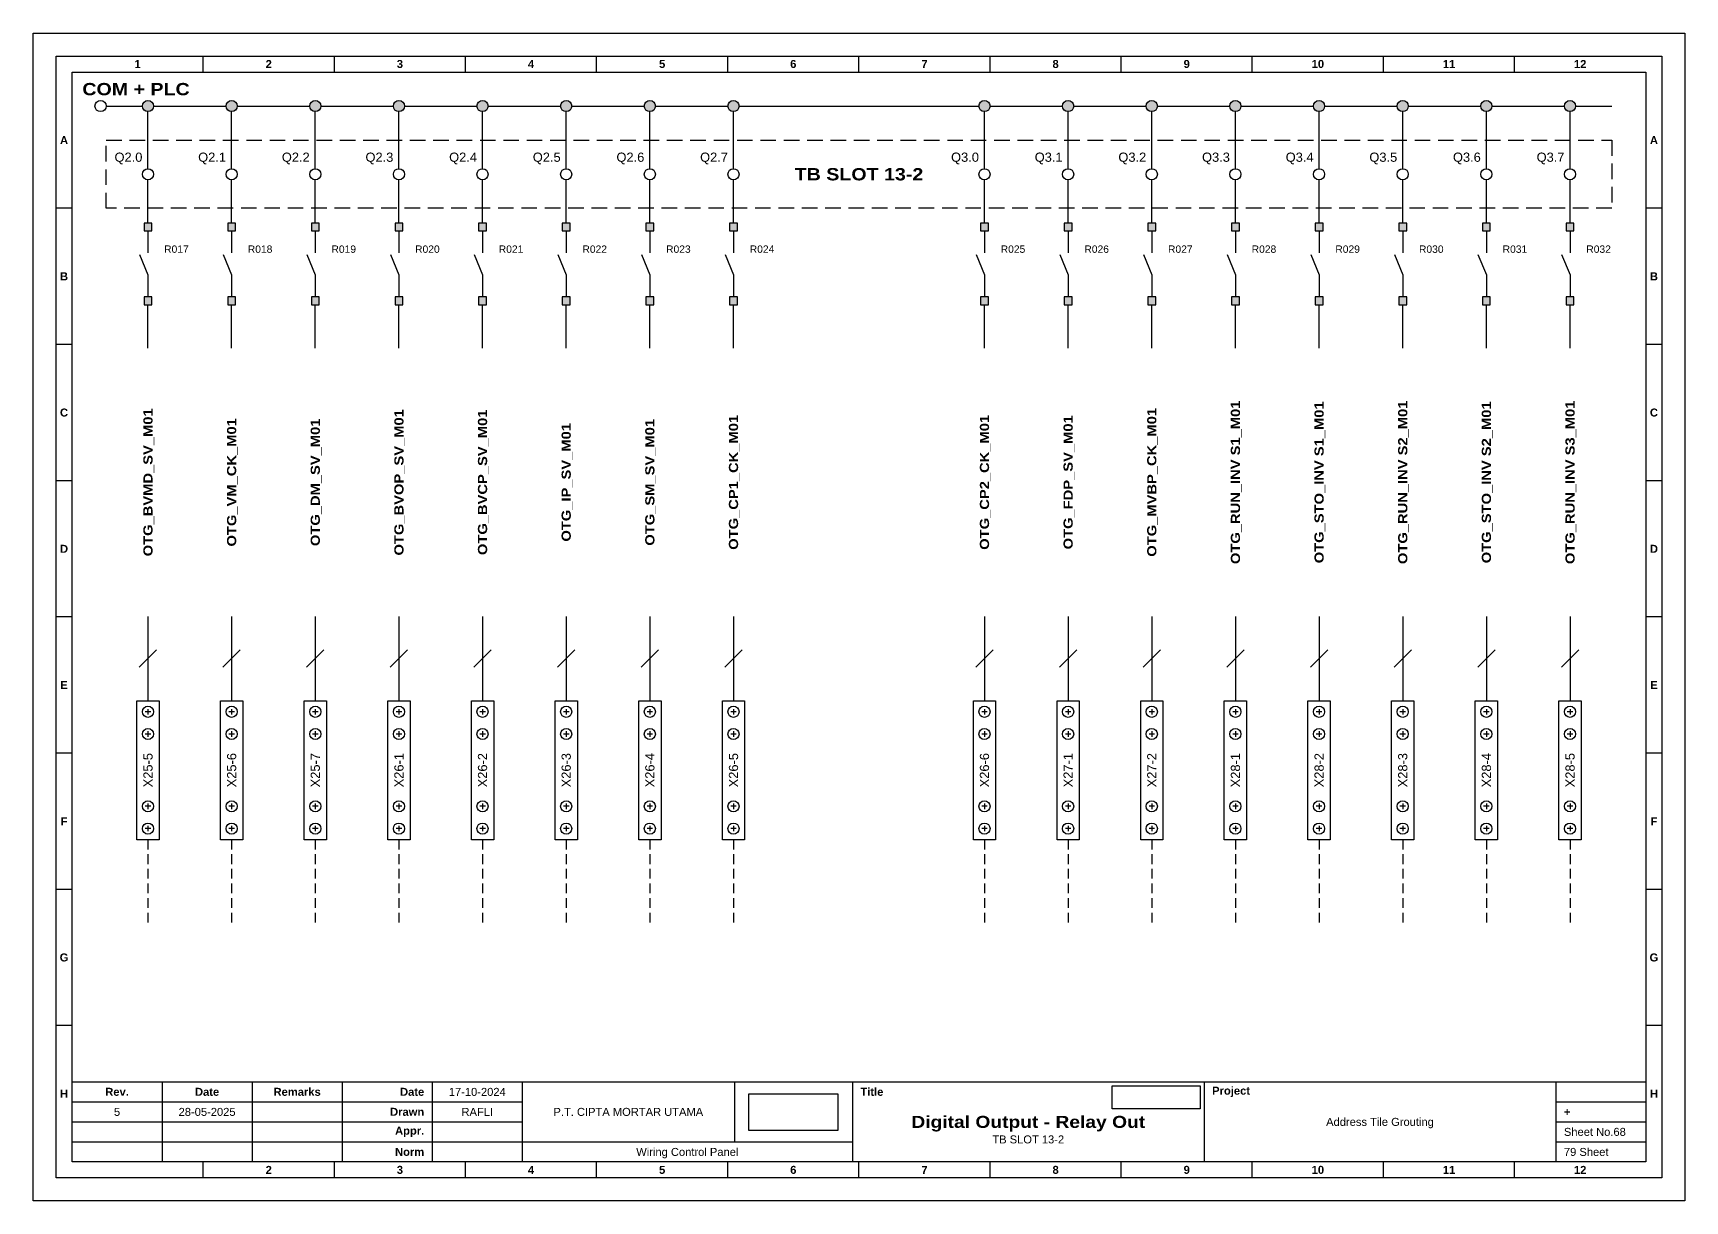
# Model space of a CAD drawing. Header units: millimetres. Extents: x 1512 to 2711, y 1342 to 1994.
# Drawn here: x 1822.1 to 2091.4, y 1803.4 to 1993.8 of the extents above; entities that cross this region are included whole.
import ezdxf
from ezdxf.enums import TextEntityAlignment as Align

# ---------------------------------------------------------------- set-up
doc = ezdxf.new("R2010")
doc.units = ezdxf.units.MM
doc.linetypes.add('HIDDEN', pattern=[9.525, 6.35, -3.175])
doc.styles.add('Bold', font='ariblk.ttf', dxfattribs={"height": 25.4})
doc.styles.get("Standard").update_dxf_attribs({"font": 'arial.ttf'})
picture_1 = doc.add_image_def('image1.png', size_in_pixel=(2048, 847))
picture_2 = doc.add_image_def('image2.png', size_in_pixel=(2092, 542))

# ---------------------------------------------------------------- blocks, each defined once
blk = doc.blocks.new('KOP MU PROJECT')
at = {"color": 6, "ltscale": 50}
for p, q in [((27.74, 184.05), (27.74, 186.66)), ((49.13, 184.05), (49.13, 186.66)), ((70.51, 184.05), (70.51, 186.66)), ((91.89, 184.05), (91.89, 186.66)), ((113.27, 184.05), (113.27, 186.66)), ((134.66, 184.05), (134.66, 186.66)), ((156.04, 184.05), (156.04, 186.66)), ((177.42, 184.05), (177.42, 186.66)), ((198.8, 184.05), (198.8, 186.66)), ((220.19, 184.05), (220.19, 186.66)), ((241.57, 184.05), (241.57, 186.66)), ((6.36, 161.84), (3.75, 161.84)), ((265.59, 161.84), (262.98, 161.84)), ((6.36, 139.63), (3.75, 139.63)), ((265.59, 139.63), (262.98, 139.63)), ((6.36, 117.42), (3.75, 117.42)), ((265.59, 117.42), (262.98, 117.42)), ((6.36, 95.22), (3.75, 95.22)), ((265.59, 95.22), (262.98, 95.22)), ((6.36, 73.01), (3.75, 73.01)), ((265.59, 73.01), (262.98, 73.01)), ((6.36, 50.8), (3.75, 50.8)), ((265.59, 50.8), (262.98, 50.8)), ((6.36, 28.59), (3.75, 28.59)), ((265.59, 28.59), (262.98, 28.59)), ((27.74, 3.75), (27.74, 6.36)), ((49.13, 3.75), (49.13, 6.36)), ((70.51, 3.75), (70.51, 6.36)), ((91.89, 3.75), (91.89, 6.36)), ((113.27, 3.75), (113.27, 6.36)), ((134.66, 3.75), (134.66, 6.36)), ((156.04, 3.75), (156.04, 6.36)), ((177.42, 3.75), (177.42, 6.36)), ((198.8, 3.75), (198.8, 6.36)), ((220.19, 3.75), (220.19, 6.36)), ((241.57, 3.75), (241.57, 6.36))]:
    blk.add_line(p, q, dxfattribs=at)
at = {"ltscale": 50}
for p, q in [((6.36, 19.41), (262.98, 19.41)), ((21.04, 19.41), (21.04, 6.36)), ((35.72, 19.41), (35.72, 6.36)), ((50.41, 19.41), (50.41, 6.36)), ((65.09, 19.41), (65.09, 6.36)), ((79.77, 19.41), (79.77, 6.36)), ((114.35, 19.41), (114.35, 9.62)), ((133.6, 19.41), (133.6, 6.36)), ((190.95, 19.41), (190.95, 6.36)), ((248.3, 19.41), (248.3, 6.36)), ((6.36, 16.15), (79.77, 16.15)), ((248.3, 16.15), (262.98, 16.15)), ((6.36, 12.89), (79.77, 12.89)), ((248.3, 12.89), (262.98, 12.89)), ((6.36, 9.62), (133.6, 9.62)), ((248.3, 9.62), (262.98, 9.62))]:
    blk.add_line(p, q, dxfattribs=at)
at = {"color": 1, "ltscale": 50}
blk.add_lwpolyline([(269.34, 0), (0, 0), (0, 190.41), (269.34, 190.41)], close=True, dxfattribs=at)
at = {"color": 6, "ltscale": 50}
for points in [[(265.59, 3.75), (3.75, 3.75), (3.75, 186.66), (265.59, 186.66)], [(262.98, 6.36), (6.36, 6.36), (6.36, 184.05), (262.98, 184.05)]]:
    blk.add_lwpolyline(points, close=True, dxfattribs=at)
at = {"ltscale": 50, "char_height": 1.305, "attachment_point": 4}
for s, width, heights, insert in [('\\pxqc;{\\fArial|b1|i0|c0|p34;1}', 21.3825, [2.51], (6.36, 185.36)), ('\\pxqc;{\\fArial|b1|i0|c0|p34;2}', 21.3825, [2.51], (27.74, 185.36)), ('\\pxqc;{\\fArial|b1|i0|c0|p34;3}', 21.3825, [2.51], (49.13, 185.36)), ('\\pxqc;{\\fArial|b1|i0|c0|p34;4}', 21.3825, [2.51], (70.51, 185.36)), ('\\pxqc;{\\fArial|b1|i0|c0|p34;5}', 21.3825, [2.51], (91.89, 185.36)), ('\\pxqc;{\\fArial|b1|i0|c0|p34;6}', 21.3825, [2.51], (113.27, 185.36)), ('\\pxqc;{\\fArial|b1|i0|c0|p34;7}', 21.3825, [2.51], (134.66, 185.36)), ('\\pxqc;{\\fArial|b1|i0|c0|p34;8}', 21.3825, [2.51], (156.04, 185.36)), ('\\pxqc;{\\fArial|b1|i0|c0|p34;9}', 21.3825, [2.51], (177.42, 185.36)), ('\\pxqc;{\\fArial|b1|i0|c0|p34;10}', 21.3825, [2.51], (198.8, 185.36)), ('\\pxqc;{\\fArial|b1|i0|c0|p34;11}', 21.3825, [2.51], (220.19, 185.36)), ('\\pxqc;{\\fArial|b1|i0|c0|p34;12}', 21.3825, [2.51], (241.57, 185.36)), ('\\pxqc;{\\fArial|b1|i0|c0|p34;A}', 2.61, [2.51], (3.75, 172.95)), ('\\pxqc;{\\fArial|b1|i0|c0|p34;A}', 2.61, [2.51], (262.98, 172.95)), ('\\pxqc;{\\fArial|b1|i0|c0|p34;B}', 2.61, [2.51], (3.75, 150.74)), ('\\pxqc;{\\fArial|b1|i0|c0|p34;B}', 2.61, [2.51], (262.98, 150.74)), ('\\pxqc;{\\fArial|b1|i0|c0|p34;C}', 2.61, [2.51], (3.75, 128.53)), ('\\pxqc;{\\fArial|b1|i0|c0|p34;C}', 2.61, [2.51], (262.98, 128.53)), ('\\pxqc;{\\fArial|b1|i0|c0|p34;D}', 2.61, [2.51], (3.75, 106.32)), ('\\pxqc;{\\fArial|b1|i0|c0|p34;D}', 2.61, [2.51], (262.98, 106.32)), ('\\pxqc;{\\fArial|b1|i0|c0|p34;E}', 2.61, [2.51], (3.75, 84.11)), ('\\pxqc;{\\fArial|b1|i0|c0|p34;E}', 2.61, [2.51], (262.98, 84.11)), ('\\pxqc;{\\fArial|b1|i0|c0|p34;F}', 2.61, [2.51], (3.75, 61.9)), ('\\pxqc;{\\fArial|b1|i0|c0|p34;F}', 2.61, [2.51], (262.98, 61.9)), ('\\pxqc;{\\fArial|b1|i0|c0|p34;G}', 2.61, [2.51], (3.75, 39.69)), ('\\pxqc;{\\fArial|b1|i0|c0|p34;G}', 2.61, [2.51], (262.98, 39.69)), ('\\pxqc;{\\fArial|b1|i0|c0|p34;H}', 2.61, [2.51], (3.75, 17.47)), ('\\pxqc;{\\fArial|b1|i0|c0|p34;Rev.}', 14.6811, [2.88], (6.36, 17.78)), ('\\pxqc;{\\fArial|b1|i0|c0|p34;Date}', 14.6811, [2.88], (21.04, 17.78)), ('\\pxqc;{\\fArial|b1|i0|c0|p34;Remarks}', 14.6811, [2.88], (35.72, 17.78)), ('\\pxqr;{\\fArial|b1|i0|c0|p34;Date}', 13.3761, [2.88], (50.41, 17.78)), ('\\pxql;{\\fArial|b1|i0|c0|p34;Title}', 50.2419, [2.88], (134.9, 17.78)), ('\\pxql;{\\fArial|b1|i0|c0|p34;Project}', 50.2419, [2.88], (192.25, 17.78)), ('\\pxqc;{\\fArial|b1|i0|c0|p34;H}', 2.61, [2.51], (262.98, 17.47)), ('\\pxqr;{\\fArial|b1|i0|c0|p34;Drawn}', 13.3761, [2.88], (50.41, 14.52)), ('\\pxql;{\\fArial|b1|i0|c0|p34;+}', 14.6811, [2.88], (249.61, 14.52)), ('\\pxqr;{\\fArial|b1|i0|c0|p34;Appr.}', 13.3761, [2.88], (50.41, 11.26)), ('\\pxqr;{\\fArial|b1|i0|c0|p34;Norm}', 13.3761, [2.88], (50.41, 7.99)), ('\\pxqc;{\\fArial|b1|i0|c0|p34;2}', 21.3825, [2.51], (27.74, 5.06)), ('\\pxqc;{\\fArial|b1|i0|c0|p34;3}', 21.3825, [2.51], (49.13, 5.06)), ('\\pxqc;{\\fArial|b1|i0|c0|p34;4}', 21.3825, [2.51], (70.51, 5.06)), ('\\pxqc;{\\fArial|b1|i0|c0|p34;5}', 21.3825, [2.51], (91.89, 5.06)), ('\\pxqc;{\\fArial|b1|i0|c0|p34;6}', 21.3825, [2.51], (113.27, 5.06)), ('\\pxqc;{\\fArial|b1|i0|c0|p34;7}', 21.3825, [2.51], (134.66, 5.06)), ('\\pxqc;{\\fArial|b1|i0|c0|p34;8}', 21.3825, [2.51], (156.04, 5.06)), ('\\pxqc;{\\fArial|b1|i0|c0|p34;9}', 21.3825, [2.51], (177.42, 5.06)), ('\\pxqc;{\\fArial|b1|i0|c0|p34;10}', 21.3825, [2.51], (198.8, 5.06)), ('\\pxqc;{\\fArial|b1|i0|c0|p34;11}', 21.3825, [2.51], (220.19, 5.06)), ('\\pxqc;{\\fArial|b1|i0|c0|p34;12}', 21.3825, [2.51], (241.57, 5.06))]:
    blk.add_mtext_dynamic_manual_height_columns(s, width=width, gutter_width=0.0326, heights=heights, dxfattribs=dict(at, insert=insert))
at = {"ltscale": 50}
for tag, p in [('DATECREATED', (72.43, 17.78)), ('REV', (13.7, 14.52)), ('REVDATE', (28.38, 14.52)), ('REMARKS', (43.06, 14.52)), ('DRAWN', (72.43, 14.52)), ('COMPANY', (97.06, 14.52)), ('PROJECT', (219.62, 12.89)), ('APPR', (72.43, 11.26)), ('NORM', (72.43, 7.99)), ('DRAWINGCATEGORY', (106.68, 7.99)), ('DESCRIPTION', (162.27, 10.03))]:
    blk.add_attdef(tag, text='', height=1.3, dxfattribs=at).set_placement(p, align=Align.MIDDLE_CENTER)
at = {"ltscale": 50, "style": 'Bold'}
blk.add_attdef('TITLE', text='', height=1.96, dxfattribs=at).set_placement((162.27, 12.89), align=Align.MIDDLE_CENTER)
at = {"ltscale": 50}
for tag, p in [('SHEETNUMBER', (249.61, 11.26)), ('TOTALSHEET', (249.61, 7.99))]:
    blk.add_attdef(tag, text='', height=1.3, dxfattribs=at).set_placement(p, align=Align.MIDDLE_LEFT)
image = blk.add_image(picture_1, insert=(116.72, 11.48), size_in_units=(14.5, 6), dxfattribs=at)
image.dxf.flags = 15
image = blk.add_image(picture_2, insert=(175.94, 15.04), size_in_units=(14.36, 3.72), dxfattribs=at)
image.dxf.flags = 15

msp = doc.modelspace()

# ---------------------------------------------------------------- hatches: boundary and pattern name
at = {"true_color": 0x105689}
h = msp.add_hatch(color=146, dxfattribs=at)
h.dxf.hatch_style = 1
h.paths.add_polyline_path([(2073.59, 1981.86, 1), (2071.77, 1981.86, 1)])
h.paths.add_polyline_path([(2059.95, 1981.86, 1), (2058.13, 1981.86, 1)])
h.paths.add_polyline_path([(2046.31, 1981.86, 1), (2044.5, 1981.86, 1)])
h.paths.add_polyline_path([(2032.67, 1981.86, 1), (2030.86, 1981.86, 1)])
h.paths.add_polyline_path([(2019.03, 1981.86, 1), (2017.22, 1981.86, 1)])
h.paths.add_polyline_path([(2005.39, 1981.86, 1), (2003.58, 1981.86, 1)])
h.paths.add_polyline_path([(1991.75, 1981.86, 1), (1989.94, 1981.86, 1)])
h.paths.add_polyline_path([(1978.11, 1981.86, 1), (1976.3, 1981.86, 1)])
h.paths.add_polyline_path([(1937.19, 1981.86, 1), (1935.38, 1981.86, 1)])
h.paths.add_polyline_path([(1923.55, 1981.86, 1), (1921.74, 1981.86, 1)])
h.paths.add_polyline_path([(1909.91, 1981.86, 1), (1908.1, 1981.86, 1)])
h.paths.add_polyline_path([(1896.27, 1981.86, 1), (1894.46, 1981.86, 1)])
h.paths.add_polyline_path([(1882.63, 1981.86, 1), (1880.82, 1981.86, 1)])
h.paths.add_polyline_path([(1868.99, 1981.86, 1), (1867.18, 1981.86, 1)])
h.paths.add_polyline_path([(1855.35, 1981.86, 1), (1853.54, 1981.86, 1)])
h.paths.add_polyline_path([(1841.71, 1981.86, 1), (1839.9, 1981.86, 1)])
h = msp.add_hatch(color=256)
h.dxf.hatch_style = 1
h.paths.add_polyline_path([(1840.17, 1962.79), (1840.17, 1961.51), (1841.45, 1961.51), (1841.45, 1962.79)])
h.paths.add_polyline_path([(1840.17, 1949.46), (1841.45, 1949.46), (1841.45, 1950.74), (1840.17, 1950.74)])
h = msp.add_hatch(color=256)
h.dxf.hatch_style = 1
h.paths.add_polyline_path([(1853.81, 1962.79), (1853.81, 1961.51), (1855.09, 1961.51), (1855.09, 1962.79)])
h.paths.add_polyline_path([(1853.81, 1949.46), (1855.09, 1949.46), (1855.09, 1950.74), (1853.81, 1950.74)])
h = msp.add_hatch(color=256)
h.dxf.hatch_style = 1
h.paths.add_polyline_path([(1867.45, 1962.79), (1867.45, 1961.51), (1868.73, 1961.51), (1868.73, 1962.79)])
h.paths.add_polyline_path([(1867.45, 1949.46), (1868.73, 1949.46), (1868.73, 1950.74), (1867.45, 1950.74)])
h = msp.add_hatch(color=256)
h.dxf.hatch_style = 1
h.paths.add_polyline_path([(1881.09, 1962.79), (1881.09, 1961.51), (1882.37, 1961.51), (1882.37, 1962.79)])
h.paths.add_polyline_path([(1881.09, 1949.46), (1882.37, 1949.46), (1882.37, 1950.74), (1881.09, 1950.74)])
h = msp.add_hatch(color=256)
h.dxf.hatch_style = 1
h.paths.add_polyline_path([(1894.72, 1962.79), (1894.72, 1961.51), (1896, 1961.51), (1896, 1962.79)])
h.paths.add_polyline_path([(1894.72, 1949.46), (1896, 1949.46), (1896, 1950.74), (1894.72, 1950.74)])
h = msp.add_hatch(color=256)
h.dxf.hatch_style = 1
h.paths.add_polyline_path([(1908.36, 1962.79), (1908.36, 1961.51), (1909.64, 1961.51), (1909.64, 1962.79)])
h.paths.add_polyline_path([(1908.36, 1949.46), (1909.64, 1949.46), (1909.64, 1950.74), (1908.36, 1950.74)])
h = msp.add_hatch(color=256)
h.dxf.hatch_style = 1
h.paths.add_polyline_path([(1922, 1962.79), (1922, 1961.51), (1923.28, 1961.51), (1923.28, 1962.79)])
h.paths.add_polyline_path([(1922, 1949.46), (1923.28, 1949.46), (1923.28, 1950.74), (1922, 1950.74)])
h = msp.add_hatch(color=256)
h.dxf.hatch_style = 1
h.paths.add_polyline_path([(1935.64, 1962.79), (1935.64, 1961.51), (1936.92, 1961.51), (1936.92, 1962.79)])
h.paths.add_polyline_path([(1935.64, 1949.46), (1936.92, 1949.46), (1936.92, 1950.74), (1935.64, 1950.74)])
h = msp.add_hatch(color=256)
h.dxf.hatch_style = 1
h.paths.add_polyline_path([(1976.56, 1962.79), (1976.56, 1961.51), (1977.84, 1961.51), (1977.84, 1962.79)])
h.paths.add_polyline_path([(1976.56, 1949.46), (1977.84, 1949.46), (1977.84, 1950.74), (1976.56, 1950.74)])
h = msp.add_hatch(color=256)
h.dxf.hatch_style = 1
h.paths.add_polyline_path([(1990.2, 1962.79), (1990.2, 1961.51), (1991.48, 1961.51), (1991.48, 1962.79)])
h.paths.add_polyline_path([(1990.2, 1949.46), (1991.48, 1949.46), (1991.48, 1950.74), (1990.2, 1950.74)])
h = msp.add_hatch(color=256)
h.dxf.hatch_style = 1
h.paths.add_polyline_path([(2003.84, 1962.79), (2003.84, 1961.51), (2005.12, 1961.51), (2005.12, 1962.79)])
h.paths.add_polyline_path([(2003.84, 1949.46), (2005.12, 1949.46), (2005.12, 1950.74), (2003.84, 1950.74)])
h = msp.add_hatch(color=256)
h.dxf.hatch_style = 1
h.paths.add_polyline_path([(2017.48, 1962.79), (2017.48, 1961.51), (2018.76, 1961.51), (2018.76, 1962.79)])
h.paths.add_polyline_path([(2017.48, 1949.46), (2018.76, 1949.46), (2018.76, 1950.74), (2017.48, 1950.74)])
h = msp.add_hatch(color=256)
h.dxf.hatch_style = 1
h.paths.add_polyline_path([(2031.12, 1962.79), (2031.12, 1961.51), (2032.4, 1961.51), (2032.4, 1962.79)])
h.paths.add_polyline_path([(2031.12, 1949.46), (2032.4, 1949.46), (2032.4, 1950.74), (2031.12, 1950.74)])
h = msp.add_hatch(color=256)
h.dxf.hatch_style = 1
h.paths.add_polyline_path([(2044.76, 1962.79), (2044.76, 1961.51), (2046.04, 1961.51), (2046.04, 1962.79)])
h.paths.add_polyline_path([(2044.76, 1949.46), (2046.04, 1949.46), (2046.04, 1950.74), (2044.76, 1950.74)])
h = msp.add_hatch(color=256)
h.dxf.hatch_style = 1
h.paths.add_polyline_path([(2058.4, 1962.79), (2058.4, 1961.51), (2059.68, 1961.51), (2059.68, 1962.79)])
h.paths.add_polyline_path([(2058.4, 1949.46), (2059.68, 1949.46), (2059.68, 1950.74), (2058.4, 1950.74)])
h = msp.add_hatch(color=256)
h.dxf.hatch_style = 1
h.paths.add_polyline_path([(2072.04, 1962.79), (2072.04, 1961.51), (2073.32, 1961.51), (2073.32, 1962.79)])
h.paths.add_polyline_path([(2072.04, 1949.46), (2073.32, 1949.46), (2073.32, 1950.74), (2072.04, 1950.74)])

# ---------------------------------------------------------------- linework, layer by layer
at = {"color": 146, "true_color": 0x105689}
for p, q in [((1833.99, 1981.86), (1839.9, 1981.86)), ((1840.81, 1971.66), (1840.81, 1980.95)), ((1841.71, 1981.86), (1853.54, 1981.86)), ((1854.45, 1971.66), (1854.45, 1980.95)), ((1855.35, 1981.86), (1867.18, 1981.86)), ((1868.09, 1971.66), (1868.09, 1980.95)), ((1868.99, 1981.86), (1880.82, 1981.86)), ((1881.73, 1971.66), (1881.73, 1980.95)), ((1882.63, 1981.86), (1894.46, 1981.86)), ((1895.36, 1971.66), (1895.36, 1980.95)), ((1896.27, 1981.86), (1908.1, 1981.86)), ((1909, 1971.66), (1909, 1980.95)), ((1909.91, 1981.86), (1921.74, 1981.86)), ((1922.64, 1971.66), (1922.64, 1980.95)), ((1923.55, 1981.86), (1935.38, 1981.86)), ((1936.28, 1971.66), (1936.28, 1980.95)), ((1937.19, 1981.86), (1976.3, 1981.86)), ((1977.2, 1971.66), (1977.2, 1980.95)), ((1978.11, 1981.86), (1989.94, 1981.86)), ((1990.84, 1971.66), (1990.84, 1980.95)), ((1991.75, 1981.86), (2003.58, 1981.86)), ((2004.48, 1971.66), (2004.48, 1980.95)), ((2005.39, 1981.86), (2017.22, 1981.86)), ((2018.12, 1971.66), (2018.12, 1980.95)), ((2019.03, 1981.86), (2030.86, 1981.86)), ((2031.76, 1971.66), (2031.76, 1980.95)), ((2032.67, 1981.86), (2044.5, 1981.86)), ((2045.4, 1971.66), (2045.4, 1980.95)), ((2046.31, 1981.86), (2058.13, 1981.86)), ((2059.04, 1971.66), (2059.04, 1980.95)), ((2059.95, 1981.86), (2071.77, 1981.86)), ((2072.68, 1971.66), (2072.68, 1980.95)), ((2073.59, 1981.86), (2079.5, 1981.86)), ((1840.81, 1962.79), (1840.81, 1969.85)), ((1854.45, 1962.79), (1854.45, 1969.85)), ((1868.09, 1962.79), (1868.09, 1969.85)), ((1881.73, 1962.79), (1881.73, 1969.85)), ((1895.36, 1962.79), (1895.36, 1969.85)), ((1909, 1962.79), (1909, 1969.85)), ((1922.64, 1962.79), (1922.64, 1969.85)), ((1936.28, 1962.79), (1936.28, 1969.85)), ((1977.2, 1962.79), (1977.2, 1969.85)), ((1990.84, 1962.79), (1990.84, 1969.85)), ((2004.48, 1962.79), (2004.48, 1969.85)), ((2018.12, 1962.79), (2018.12, 1969.85)), ((2031.76, 1962.79), (2031.76, 1969.85)), ((2045.4, 1962.79), (2045.4, 1969.85)), ((2059.04, 1962.79), (2059.04, 1969.85)), ((2072.68, 1962.79), (2072.68, 1969.85)), ((1840.81, 1942.41), (1840.81, 1949.46)), ((1854.45, 1942.41), (1854.45, 1949.46)), ((1868.09, 1942.41), (1868.09, 1949.46)), ((1881.73, 1942.41), (1881.73, 1949.46)), ((1895.36, 1942.41), (1895.36, 1949.46)), ((1909, 1942.41), (1909, 1949.46)), ((1922.64, 1942.41), (1922.64, 1949.46)), ((1936.28, 1942.41), (1936.28, 1949.46)), ((1977.2, 1942.41), (1977.2, 1949.46)), ((1990.84, 1942.41), (1990.84, 1949.46)), ((2004.48, 1942.41), (2004.48, 1949.46)), ((2018.12, 1942.41), (2018.12, 1949.46)), ((2031.76, 1942.41), (2031.76, 1949.46)), ((2045.4, 1942.41), (2045.4, 1949.46)), ((2059.04, 1942.41), (2059.04, 1949.46)), ((2072.68, 1942.41), (2072.68, 1949.46)), ((1840.81, 1898.64), (1840.81, 1884.92)), ((1854.45, 1898.64), (1854.45, 1884.92)), ((1868.09, 1898.64), (1868.09, 1884.92)), ((1881.73, 1898.64), (1881.73, 1884.92)), ((1895.36, 1898.64), (1895.36, 1884.92)), ((1909, 1898.64), (1909, 1884.92)), ((1922.64, 1898.64), (1922.64, 1884.92)), ((1936.28, 1898.64), (1936.28, 1884.92)), ((1977.2, 1898.64), (1977.2, 1884.92)), ((1990.84, 1898.64), (1990.84, 1884.92)), ((2004.48, 1898.64), (2004.48, 1884.92)), ((2018.12, 1898.64), (2018.12, 1884.92)), ((2031.76, 1898.64), (2031.76, 1884.92)), ((2045.4, 1898.64), (2045.4, 1884.92)), ((2059.04, 1898.64), (2059.04, 1884.92)), ((2072.68, 1898.64), (2072.68, 1884.92)), ((1839.39, 1890.37), (1842.22, 1893.2)), ((1853.03, 1890.37), (1855.86, 1893.2)), ((1866.67, 1890.37), (1869.5, 1893.2)), ((1880.31, 1890.37), (1883.14, 1893.2)), ((1893.95, 1890.37), (1896.78, 1893.2)), ((1907.59, 1890.37), (1910.42, 1893.2)), ((1921.23, 1890.37), (1924.06, 1893.2)), ((1934.87, 1890.37), (1937.7, 1893.2)), ((1975.79, 1890.37), (1978.62, 1893.2)), ((1989.43, 1890.37), (1992.26, 1893.2)), ((2003.07, 1890.37), (2005.9, 1893.2)), ((2016.71, 1890.37), (2019.54, 1893.2)), ((2030.35, 1890.37), (2033.18, 1893.2)), ((2043.99, 1890.37), (2046.82, 1893.2)), ((2057.63, 1890.37), (2060.46, 1893.2)), ((2071.27, 1890.37), (2074.1, 1893.2))]:
    msp.add_line(p, q, dxfattribs=at)
at = {"ltscale": 50}
for p, q in [((1840.81, 1961.51), (1840.81, 1957.92)), ((1854.45, 1961.51), (1854.45, 1957.92)), ((1868.09, 1961.51), (1868.09, 1957.92)), ((1881.73, 1961.51), (1881.73, 1957.92)), ((1895.36, 1961.51), (1895.36, 1957.92)), ((1909, 1961.51), (1909, 1957.92)), ((1922.64, 1961.51), (1922.64, 1957.92)), ((1936.28, 1961.51), (1936.28, 1957.92)), ((1977.2, 1961.51), (1977.2, 1957.92)), ((1990.84, 1961.51), (1990.84, 1957.92)), ((2004.48, 1961.51), (2004.48, 1957.92)), ((2018.12, 1961.51), (2018.12, 1957.92)), ((2031.76, 1961.51), (2031.76, 1957.92)), ((2045.4, 1961.51), (2045.4, 1957.92)), ((2059.04, 1961.51), (2059.04, 1957.92)), ((2072.68, 1961.51), (2072.68, 1957.92)), ((1839.43, 1957.65), (1840.81, 1954.33)), ((1853.07, 1957.65), (1854.45, 1954.33)), ((1866.71, 1957.65), (1868.09, 1954.33)), ((1880.35, 1957.65), (1881.73, 1954.33)), ((1893.99, 1957.65), (1895.36, 1954.33)), ((1907.63, 1957.65), (1909, 1954.33)), ((1921.27, 1957.65), (1922.64, 1954.33)), ((1934.91, 1957.65), (1936.28, 1954.33)), ((1975.83, 1957.65), (1977.2, 1954.33)), ((1989.47, 1957.65), (1990.84, 1954.33)), ((2003.11, 1957.65), (2004.48, 1954.33)), ((2016.75, 1957.65), (2018.12, 1954.33)), ((2030.39, 1957.65), (2031.76, 1954.33)), ((2044.03, 1957.65), (2045.4, 1954.33)), ((2057.67, 1957.65), (2059.04, 1954.33)), ((2071.31, 1957.65), (2072.68, 1954.33)), ((1840.81, 1954.33), (1840.81, 1950.74)), ((1854.45, 1954.33), (1854.45, 1950.74)), ((1868.09, 1954.33), (1868.09, 1950.74)), ((1881.73, 1954.33), (1881.73, 1950.74)), ((1895.36, 1954.33), (1895.36, 1950.74)), ((1909, 1954.33), (1909, 1950.74)), ((1922.64, 1954.33), (1922.64, 1950.74)), ((1936.28, 1954.33), (1936.28, 1950.74)), ((1977.2, 1954.33), (1977.2, 1950.74)), ((1990.84, 1954.33), (1990.84, 1950.74)), ((2004.48, 1954.33), (2004.48, 1950.74)), ((2018.12, 1954.33), (2018.12, 1950.74)), ((2031.76, 1954.33), (2031.76, 1950.74)), ((2045.4, 1954.33), (2045.4, 1950.74)), ((2059.04, 1954.33), (2059.04, 1950.74)), ((2072.68, 1954.33), (2072.68, 1950.74))]:
    msp.add_line(p, q, dxfattribs=at)
at = {"color": 6}
for p, q in [((1841.26, 1883.11), (1840.35, 1883.11)), ((1840.81, 1883.56), (1840.81, 1882.66)), ((1854.9, 1883.11), (1853.99, 1883.11)), ((1854.45, 1883.56), (1854.45, 1882.66)), ((1868.54, 1883.11), (1867.63, 1883.11)), ((1868.09, 1883.56), (1868.09, 1882.66)), ((1882.18, 1883.11), (1881.27, 1883.11)), ((1881.73, 1883.56), (1881.73, 1882.66)), ((1895.82, 1883.11), (1894.91, 1883.11)), ((1895.36, 1883.56), (1895.36, 1882.66)), ((1909.46, 1883.11), (1908.55, 1883.11)), ((1909, 1883.56), (1909, 1882.66)), ((1923.1, 1883.11), (1922.19, 1883.11)), ((1922.64, 1883.56), (1922.64, 1882.66)), ((1936.74, 1883.11), (1935.83, 1883.11)), ((1936.28, 1883.56), (1936.28, 1882.66)), ((1977.66, 1883.11), (1976.75, 1883.11)), ((1977.2, 1883.56), (1977.2, 1882.66)), ((1991.3, 1883.11), (1990.39, 1883.11)), ((1990.84, 1883.56), (1990.84, 1882.66)), ((2004.94, 1883.11), (2004.03, 1883.11)), ((2004.48, 1883.56), (2004.48, 1882.66)), ((2018.58, 1883.11), (2017.67, 1883.11)), ((2018.12, 1883.56), (2018.12, 1882.66)), ((2032.22, 1883.11), (2031.31, 1883.11)), ((2031.76, 1883.56), (2031.76, 1882.66)), ((2045.86, 1883.11), (2044.95, 1883.11)), ((2045.4, 1883.56), (2045.4, 1882.66)), ((2059.49, 1883.11), (2058.59, 1883.11)), ((2059.04, 1883.56), (2059.04, 1882.66)), ((2073.13, 1883.11), (2072.23, 1883.11)), ((2072.68, 1883.56), (2072.68, 1882.66)), ((1841.26, 1879.48), (1840.35, 1879.48)), ((1840.81, 1879.94), (1840.81, 1879.03)), ((1854.9, 1879.48), (1853.99, 1879.48)), ((1854.45, 1879.94), (1854.45, 1879.03)), ((1868.54, 1879.48), (1867.63, 1879.48)), ((1868.09, 1879.94), (1868.09, 1879.03)), ((1882.18, 1879.48), (1881.27, 1879.48)), ((1881.73, 1879.94), (1881.73, 1879.03)), ((1895.82, 1879.48), (1894.91, 1879.48)), ((1895.36, 1879.94), (1895.36, 1879.03)), ((1909.46, 1879.48), (1908.55, 1879.48)), ((1909, 1879.94), (1909, 1879.03)), ((1923.1, 1879.48), (1922.19, 1879.48)), ((1922.64, 1879.94), (1922.64, 1879.03)), ((1936.74, 1879.48), (1935.83, 1879.48)), ((1936.28, 1879.94), (1936.28, 1879.03)), ((1977.66, 1879.48), (1976.75, 1879.48)), ((1977.2, 1879.94), (1977.2, 1879.03)), ((1991.3, 1879.48), (1990.39, 1879.48)), ((1990.84, 1879.94), (1990.84, 1879.03)), ((2004.94, 1879.48), (2004.03, 1879.48)), ((2004.48, 1879.94), (2004.48, 1879.03)), ((2018.58, 1879.48), (2017.67, 1879.48)), ((2018.12, 1879.94), (2018.12, 1879.03)), ((2032.22, 1879.48), (2031.31, 1879.48)), ((2031.76, 1879.94), (2031.76, 1879.03)), ((2045.86, 1879.48), (2044.95, 1879.48)), ((2045.4, 1879.94), (2045.4, 1879.03)), ((2059.49, 1879.48), (2058.59, 1879.48)), ((2059.04, 1879.94), (2059.04, 1879.03)), ((2073.13, 1879.48), (2072.23, 1879.48)), ((2072.68, 1879.94), (2072.68, 1879.03)), ((1841.26, 1867.7), (1840.35, 1867.7)), ((1840.81, 1868.15), (1840.81, 1867.24)), ((1854.9, 1867.7), (1853.99, 1867.7)), ((1854.45, 1868.15), (1854.45, 1867.24)), ((1868.54, 1867.7), (1867.63, 1867.7)), ((1868.09, 1868.15), (1868.09, 1867.24)), ((1882.18, 1867.7), (1881.27, 1867.7)), ((1881.73, 1868.15), (1881.73, 1867.24)), ((1895.82, 1867.7), (1894.91, 1867.7)), ((1895.36, 1868.15), (1895.36, 1867.24)), ((1909.46, 1867.7), (1908.55, 1867.7)), ((1909, 1868.15), (1909, 1867.24)), ((1923.1, 1867.7), (1922.19, 1867.7)), ((1922.64, 1868.15), (1922.64, 1867.24)), ((1936.74, 1867.7), (1935.83, 1867.7)), ((1936.28, 1868.15), (1936.28, 1867.24)), ((1977.66, 1867.7), (1976.75, 1867.7)), ((1977.2, 1868.15), (1977.2, 1867.24)), ((1991.3, 1867.7), (1990.39, 1867.7)), ((1990.84, 1868.15), (1990.84, 1867.24)), ((2004.94, 1867.7), (2004.03, 1867.7)), ((2004.48, 1868.15), (2004.48, 1867.24)), ((2018.58, 1867.7), (2017.67, 1867.7)), ((2018.12, 1868.15), (2018.12, 1867.24)), ((2032.22, 1867.7), (2031.31, 1867.7)), ((2031.76, 1868.15), (2031.76, 1867.24)), ((2045.86, 1867.7), (2044.95, 1867.7)), ((2045.4, 1868.15), (2045.4, 1867.24)), ((2059.49, 1867.7), (2058.59, 1867.7)), ((2059.04, 1868.15), (2059.04, 1867.24)), ((2073.13, 1867.7), (2072.23, 1867.7)), ((2072.68, 1868.15), (2072.68, 1867.24)), ((1841.26, 1864.07), (1840.35, 1864.07)), ((1840.81, 1864.52), (1840.81, 1863.62)), ((1854.9, 1864.07), (1853.99, 1864.07)), ((1854.45, 1864.52), (1854.45, 1863.62)), ((1868.54, 1864.07), (1867.63, 1864.07)), ((1868.09, 1864.52), (1868.09, 1863.62)), ((1882.18, 1864.07), (1881.27, 1864.07)), ((1881.73, 1864.52), (1881.73, 1863.62)), ((1895.82, 1864.07), (1894.91, 1864.07)), ((1895.36, 1864.52), (1895.36, 1863.62)), ((1909.46, 1864.07), (1908.55, 1864.07)), ((1909, 1864.52), (1909, 1863.62)), ((1923.1, 1864.07), (1922.19, 1864.07)), ((1922.64, 1864.52), (1922.64, 1863.62)), ((1936.74, 1864.07), (1935.83, 1864.07)), ((1936.28, 1864.52), (1936.28, 1863.62)), ((1977.66, 1864.07), (1976.75, 1864.07)), ((1977.2, 1864.52), (1977.2, 1863.62)), ((1991.3, 1864.07), (1990.39, 1864.07)), ((1990.84, 1864.52), (1990.84, 1863.62)), ((2004.94, 1864.07), (2004.03, 1864.07)), ((2004.48, 1864.52), (2004.48, 1863.62)), ((2018.58, 1864.07), (2017.67, 1864.07)), ((2018.12, 1864.52), (2018.12, 1863.62)), ((2032.22, 1864.07), (2031.31, 1864.07)), ((2031.76, 1864.52), (2031.76, 1863.62)), ((2045.86, 1864.07), (2044.95, 1864.07)), ((2045.4, 1864.52), (2045.4, 1863.62)), ((2059.49, 1864.07), (2058.59, 1864.07)), ((2059.04, 1864.52), (2059.04, 1863.62)), ((2073.13, 1864.07), (2072.23, 1864.07)), ((2072.68, 1864.52), (2072.68, 1863.62))]:
    msp.add_line(p, q, dxfattribs=at)
at = {"color": 146, "linetype": 'HIDDEN', "ltscale": 0.25, "true_color": 0x105689}
for p, q in [((1840.81, 1862.26), (1840.81, 1848.54)), ((1854.45, 1862.26), (1854.45, 1848.54)), ((1868.09, 1862.26), (1868.09, 1848.54)), ((1881.73, 1862.26), (1881.73, 1848.54)), ((1895.36, 1862.26), (1895.36, 1848.54)), ((1909, 1862.26), (1909, 1848.54)), ((1922.64, 1862.26), (1922.64, 1848.54)), ((1936.28, 1862.26), (1936.28, 1848.54)), ((1977.2, 1862.26), (1977.2, 1848.54)), ((1990.84, 1862.26), (1990.84, 1848.54)), ((2004.48, 1862.26), (2004.48, 1848.54)), ((2018.12, 1862.26), (2018.12, 1848.54)), ((2031.76, 1862.26), (2031.76, 1848.54)), ((2045.4, 1862.26), (2045.4, 1848.54)), ((2059.04, 1862.26), (2059.04, 1848.54)), ((2072.68, 1862.26), (2072.68, 1848.54))]:
    msp.add_line(p, q, dxfattribs=at)
at = {"linetype": 'HIDDEN', "ltscale": 0.4}
msp.add_lwpolyline([(1833.99, 1976.3), (2079.5, 1976.3), (2079.5, 1965.2), (1833.99, 1965.2)], close=True, dxfattribs=at)
at = {"ltscale": 500}
for points in [[(1840.17, 1961.51), (1841.45, 1961.51), (1841.45, 1962.79), (1840.17, 1962.79)], [(1853.81, 1961.51), (1855.09, 1961.51), (1855.09, 1962.79), (1853.81, 1962.79)], [(1867.45, 1961.51), (1868.73, 1961.51), (1868.73, 1962.79), (1867.45, 1962.79)], [(1881.09, 1961.51), (1882.37, 1961.51), (1882.37, 1962.79), (1881.09, 1962.79)], [(1894.72, 1961.51), (1896, 1961.51), (1896, 1962.79), (1894.72, 1962.79)], [(1908.36, 1961.51), (1909.64, 1961.51), (1909.64, 1962.79), (1908.36, 1962.79)], [(1922, 1961.51), (1923.28, 1961.51), (1923.28, 1962.79), (1922, 1962.79)], [(1935.64, 1961.51), (1936.92, 1961.51), (1936.92, 1962.79), (1935.64, 1962.79)], [(1976.56, 1961.51), (1977.84, 1961.51), (1977.84, 1962.79), (1976.56, 1962.79)], [(1990.2, 1961.51), (1991.48, 1961.51), (1991.48, 1962.79), (1990.2, 1962.79)], [(2003.84, 1961.51), (2005.12, 1961.51), (2005.12, 1962.79), (2003.84, 1962.79)], [(2017.48, 1961.51), (2018.76, 1961.51), (2018.76, 1962.79), (2017.48, 1962.79)], [(2031.12, 1961.51), (2032.4, 1961.51), (2032.4, 1962.79), (2031.12, 1962.79)], [(2044.76, 1961.51), (2046.04, 1961.51), (2046.04, 1962.79), (2044.76, 1962.79)], [(2058.4, 1961.51), (2059.68, 1961.51), (2059.68, 1962.79), (2058.4, 1962.79)], [(2072.04, 1961.51), (2073.32, 1961.51), (2073.32, 1962.79), (2072.04, 1962.79)], [(1840.17, 1949.46), (1841.45, 1949.46), (1841.45, 1950.74), (1840.17, 1950.74)], [(1853.81, 1949.46), (1855.09, 1949.46), (1855.09, 1950.74), (1853.81, 1950.74)], [(1867.45, 1949.46), (1868.73, 1949.46), (1868.73, 1950.74), (1867.45, 1950.74)], [(1881.09, 1949.46), (1882.37, 1949.46), (1882.37, 1950.74), (1881.09, 1950.74)], [(1894.72, 1949.46), (1896, 1949.46), (1896, 1950.74), (1894.72, 1950.74)], [(1908.36, 1949.46), (1909.64, 1949.46), (1909.64, 1950.74), (1908.36, 1950.74)], [(1922, 1949.46), (1923.28, 1949.46), (1923.28, 1950.74), (1922, 1950.74)], [(1935.64, 1949.46), (1936.92, 1949.46), (1936.92, 1950.74), (1935.64, 1950.74)], [(1976.56, 1949.46), (1977.84, 1949.46), (1977.84, 1950.74), (1976.56, 1950.74)], [(1990.2, 1949.46), (1991.48, 1949.46), (1991.48, 1950.74), (1990.2, 1950.74)], [(2003.84, 1949.46), (2005.12, 1949.46), (2005.12, 1950.74), (2003.84, 1950.74)], [(2017.48, 1949.46), (2018.76, 1949.46), (2018.76, 1950.74), (2017.48, 1950.74)], [(2031.12, 1949.46), (2032.4, 1949.46), (2032.4, 1950.74), (2031.12, 1950.74)], [(2044.76, 1949.46), (2046.04, 1949.46), (2046.04, 1950.74), (2044.76, 1950.74)], [(2058.4, 1949.46), (2059.68, 1949.46), (2059.68, 1950.74), (2058.4, 1950.74)], [(2072.04, 1949.46), (2073.32, 1949.46), (2073.32, 1950.74), (2072.04, 1950.74)]]:
    msp.add_lwpolyline(points, close=True, dxfattribs=at)
at = {"color": 6}
for points in [[(1838.99, 1884.92), (1842.62, 1884.92), (1842.62, 1862.26), (1838.99, 1862.26)], [(1852.63, 1884.92), (1856.26, 1884.92), (1856.26, 1862.26), (1852.63, 1862.26)], [(1866.27, 1884.92), (1869.9, 1884.92), (1869.9, 1862.26), (1866.27, 1862.26)], [(1879.91, 1884.92), (1883.54, 1884.92), (1883.54, 1862.26), (1879.91, 1862.26)], [(1893.55, 1884.92), (1897.18, 1884.92), (1897.18, 1862.26), (1893.55, 1862.26)], [(1907.19, 1884.92), (1910.82, 1884.92), (1910.82, 1862.26), (1907.19, 1862.26)], [(1920.83, 1884.92), (1924.46, 1884.92), (1924.46, 1862.26), (1920.83, 1862.26)], [(1934.47, 1884.92), (1938.1, 1884.92), (1938.1, 1862.26), (1934.47, 1862.26)], [(1975.39, 1884.92), (1979.02, 1884.92), (1979.02, 1862.26), (1975.39, 1862.26)], [(1989.03, 1884.92), (1992.66, 1884.92), (1992.66, 1862.26), (1989.03, 1862.26)], [(2002.67, 1884.92), (2006.3, 1884.92), (2006.3, 1862.26), (2002.67, 1862.26)], [(2016.31, 1884.92), (2019.94, 1884.92), (2019.94, 1862.26), (2016.31, 1862.26)], [(2029.95, 1884.92), (2033.58, 1884.92), (2033.58, 1862.26), (2029.95, 1862.26)], [(2043.59, 1884.92), (2047.22, 1884.92), (2047.22, 1862.26), (2043.59, 1862.26)], [(2057.23, 1884.92), (2060.85, 1884.92), (2060.85, 1862.26), (2057.23, 1862.26)], [(2070.87, 1884.92), (2074.49, 1884.92), (2074.49, 1862.26), (2070.87, 1862.26)]]:
    msp.add_lwpolyline(points, close=True, dxfattribs=at)
at = {"color": 146, "ltscale": 500, "true_color": 0x105689}
for centre in [(1833.08, 1981.86), (1840.81, 1981.86), (1854.45, 1981.86), (1868.09, 1981.86), (1881.73, 1981.86), (1895.36, 1981.86), (1909, 1981.86), (1922.64, 1981.86), (1936.28, 1981.86), (1977.2, 1981.86), (1990.84, 1981.86), (2004.48, 1981.86), (2018.12, 1981.86), (2031.76, 1981.86), (2045.4, 1981.86), (2059.04, 1981.86), (2072.68, 1981.86), (1840.81, 1970.75), (1854.45, 1970.75), (1868.09, 1970.75), (1881.73, 1970.75), (1895.36, 1970.75), (1909, 1970.75), (1922.64, 1970.75), (1936.28, 1970.75), (1977.2, 1970.75), (1990.84, 1970.75), (2004.48, 1970.75), (2018.12, 1970.75), (2031.76, 1970.75), (2045.4, 1970.75), (2059.04, 1970.75), (2072.68, 1970.75)]:
    msp.add_circle(centre, 0.907, dxfattribs=at)
at = {"color": 6, "ltscale": 500}
for centre in [(1840.81, 1883.11), (1854.45, 1883.11), (1868.09, 1883.11), (1881.73, 1883.11), (1895.36, 1883.11), (1909, 1883.11), (1922.64, 1883.11), (1936.28, 1883.11), (1977.2, 1883.11), (1990.84, 1883.11), (2004.48, 1883.11), (2018.12, 1883.11), (2031.76, 1883.11), (2045.4, 1883.11), (2059.04, 1883.11), (2072.68, 1883.11), (1840.81, 1879.48), (1854.45, 1879.48), (1868.09, 1879.48), (1881.73, 1879.48), (1895.36, 1879.48), (1909, 1879.48), (1922.64, 1879.48), (1936.28, 1879.48), (1977.2, 1879.48), (1990.84, 1879.48), (2004.48, 1879.48), (2018.12, 1879.48), (2031.76, 1879.48), (2045.4, 1879.48), (2059.04, 1879.48), (2072.68, 1879.48), (1840.81, 1867.7), (1854.45, 1867.7), (1868.09, 1867.7), (1881.73, 1867.7), (1895.36, 1867.7), (1909, 1867.7), (1922.64, 1867.7), (1936.28, 1867.7), (1977.2, 1867.7), (1990.84, 1867.7), (2004.48, 1867.7), (2018.12, 1867.7), (2031.76, 1867.7), (2045.4, 1867.7), (2059.04, 1867.7), (2072.68, 1867.7), (1840.81, 1864.07), (1854.45, 1864.07), (1868.09, 1864.07), (1881.73, 1864.07), (1895.36, 1864.07), (1909, 1864.07), (1922.64, 1864.07), (1936.28, 1864.07), (1977.2, 1864.07), (1990.84, 1864.07), (2004.48, 1864.07), (2018.12, 1864.07), (2031.76, 1864.07), (2045.4, 1864.07), (2059.04, 1864.07), (2072.68, 1864.07)]:
    msp.add_circle(centre, 0.907, dxfattribs=at)

# ---------------------------------------------------------------- block references
msp.add_blockref('KOP MU PROJECT', (1822.07, 1803.36)).add_auto_attribs({'DESCRIPTION': 'TB SLOT 13-2', 'TITLE': 'Digital Output - Relay Out', 'PROJECT': 'Address Tile Grouting', 'COMPANY': 'P.T. CIPTA MORTAR UTAMA', 'DRAWINGCATEGORY': 'Wiring Control Panel', 'DRAWN': 'RAFLI', 'DATECREATED': '17-10-2024', 'REVDATE': '28-05-2025', 'REV': '5', 'SHEETNUMBER': 'Sheet No.68', 'TOTALSHEET': '79 Sheet'})

# ---------------------------------------------------------------- texts
at = {"ltscale": 500, "style": 'Bold'}
msp.add_text('COM + PLC', height=2, dxfattribs=at).set_placement((1830.11, 1984.63), align=Align.MIDDLE_LEFT)
at = {"ltscale": 500}
for s, p in [('Q2.0', (1839.9, 1973.53)), ('Q2.1', (1853.54, 1973.53)), ('Q2.2', (1867.18, 1973.53)), ('Q2.3', (1880.82, 1973.53)), ('Q2.4', (1894.46, 1973.53)), ('Q2.5', (1908.1, 1973.53)), ('Q2.6', (1921.74, 1973.53)), ('Q2.7', (1935.38, 1973.53)), ('Q3.0', (1976.3, 1973.53)), ('Q3.1', (1989.94, 1973.53)), ('Q3.2', (2003.58, 1973.53)), ('Q3.3', (2017.22, 1973.53)), ('Q3.4', (2030.86, 1973.53)), ('Q3.5', (2044.5, 1973.53)), ('Q3.6', (2058.13, 1973.53)), ('Q3.7', (2071.77, 1973.53))]:
    msp.add_text(s, height=1.5, dxfattribs=at).set_placement(p, align=Align.MIDDLE_RIGHT)
at = {"ltscale": 500, "style": 'Bold'}
msp.add_text('TB SLOT 13-2', height=2, dxfattribs=at).set_placement((1956.74, 1970.75), align=Align.MIDDLE_CENTER)
at = {"ltscale": 500}
for s, p in [('R017', (1843.45, 1958.54)), ('R018', (1857.09, 1958.54)), ('R019', (1870.73, 1958.54)), ('R020', (1884.37, 1958.54)), ('R021', (1898.01, 1958.54)), ('R022', (1911.65, 1958.54)), ('R023', (1925.29, 1958.54)), ('R024', (1938.93, 1958.54)), ('R025', (1979.85, 1958.54)), ('R026', (1993.49, 1958.54)), ('R027', (2007.13, 1958.54)), ('R028', (2020.77, 1958.54)), ('R029', (2034.41, 1958.54)), ('R030', (2048.05, 1958.54)), ('R031', (2061.69, 1958.54)), ('R032', (2075.33, 1958.54))]:
    msp.add_text(s, height=1.2, dxfattribs=at).set_placement(p, align=Align.MIDDLE_LEFT)
at = {"ltscale": 500, "style": 'Bold'}
for s, p in [('OTG_BVMD_SV_M01', (1840.81, 1920.52)), ('OTG_BVOP_SV_M01', (1881.73, 1920.52)), ('OTG_BVCP_SV_M01', (1895.36, 1920.52)), ('OTG_CP1_CK_M01', (1936.28, 1920.52)), ('OTG_CP2_CK_M01', (1977.2, 1920.52)), ('OTG_FDP_SV_M01', (1990.84, 1920.52)), ('OTG_MVBP_CK_M01', (2004.48, 1920.52)), ('OTG_RUN_INV S1_M01', (2018.12, 1920.52)), ('OTG_STO_INV S1_M01', (2031.76, 1920.52)), ('OTG_RUN_INV S2_M01', (2045.4, 1920.52)), ('OTG_STO_INV S2_M01', (2059.04, 1920.52)), ('OTG_RUN_INV S3_M01', (2072.68, 1920.52)), ('OTG_VM_CK_M01', (1854.45, 1920.52)), ('OTG_DM_SV_M01', (1868.09, 1920.52)), ('OTG_IP_SV_M01', (1909, 1920.52)), ('OTG_SM_SV_M01', (1922.64, 1920.52))]:
    msp.add_text(s, height=1.5, rotation=90, dxfattribs=at).set_placement(p, align=Align.MIDDLE_CENTER)
at = {"ltscale": 500}
for s, p in [('X25-5', (1840.81, 1873.59)), ('X25-6', (1854.45, 1873.59)), ('X25-7', (1868.09, 1873.59)), ('X26-1', (1881.73, 1873.59)), ('X26-2', (1895.36, 1873.59)), ('X26-3', (1909, 1873.59)), ('X26-4', (1922.64, 1873.59)), ('X26-5', (1936.28, 1873.59)), ('X26-6', (1977.2, 1873.59)), ('X27-1', (1990.84, 1873.59)), ('X27-2', (2004.48, 1873.59)), ('X28-1', (2018.12, 1873.59)), ('X28-2', (2031.76, 1873.59)), ('X28-3', (2045.4, 1873.59)), ('X28-4', (2059.04, 1873.59)), ('X28-5', (2072.68, 1873.59))]:
    msp.add_text(s, height=1.5, rotation=90, dxfattribs=at).set_placement(p, align=Align.MIDDLE_CENTER)

doc.saveas('drawing.dxf')
